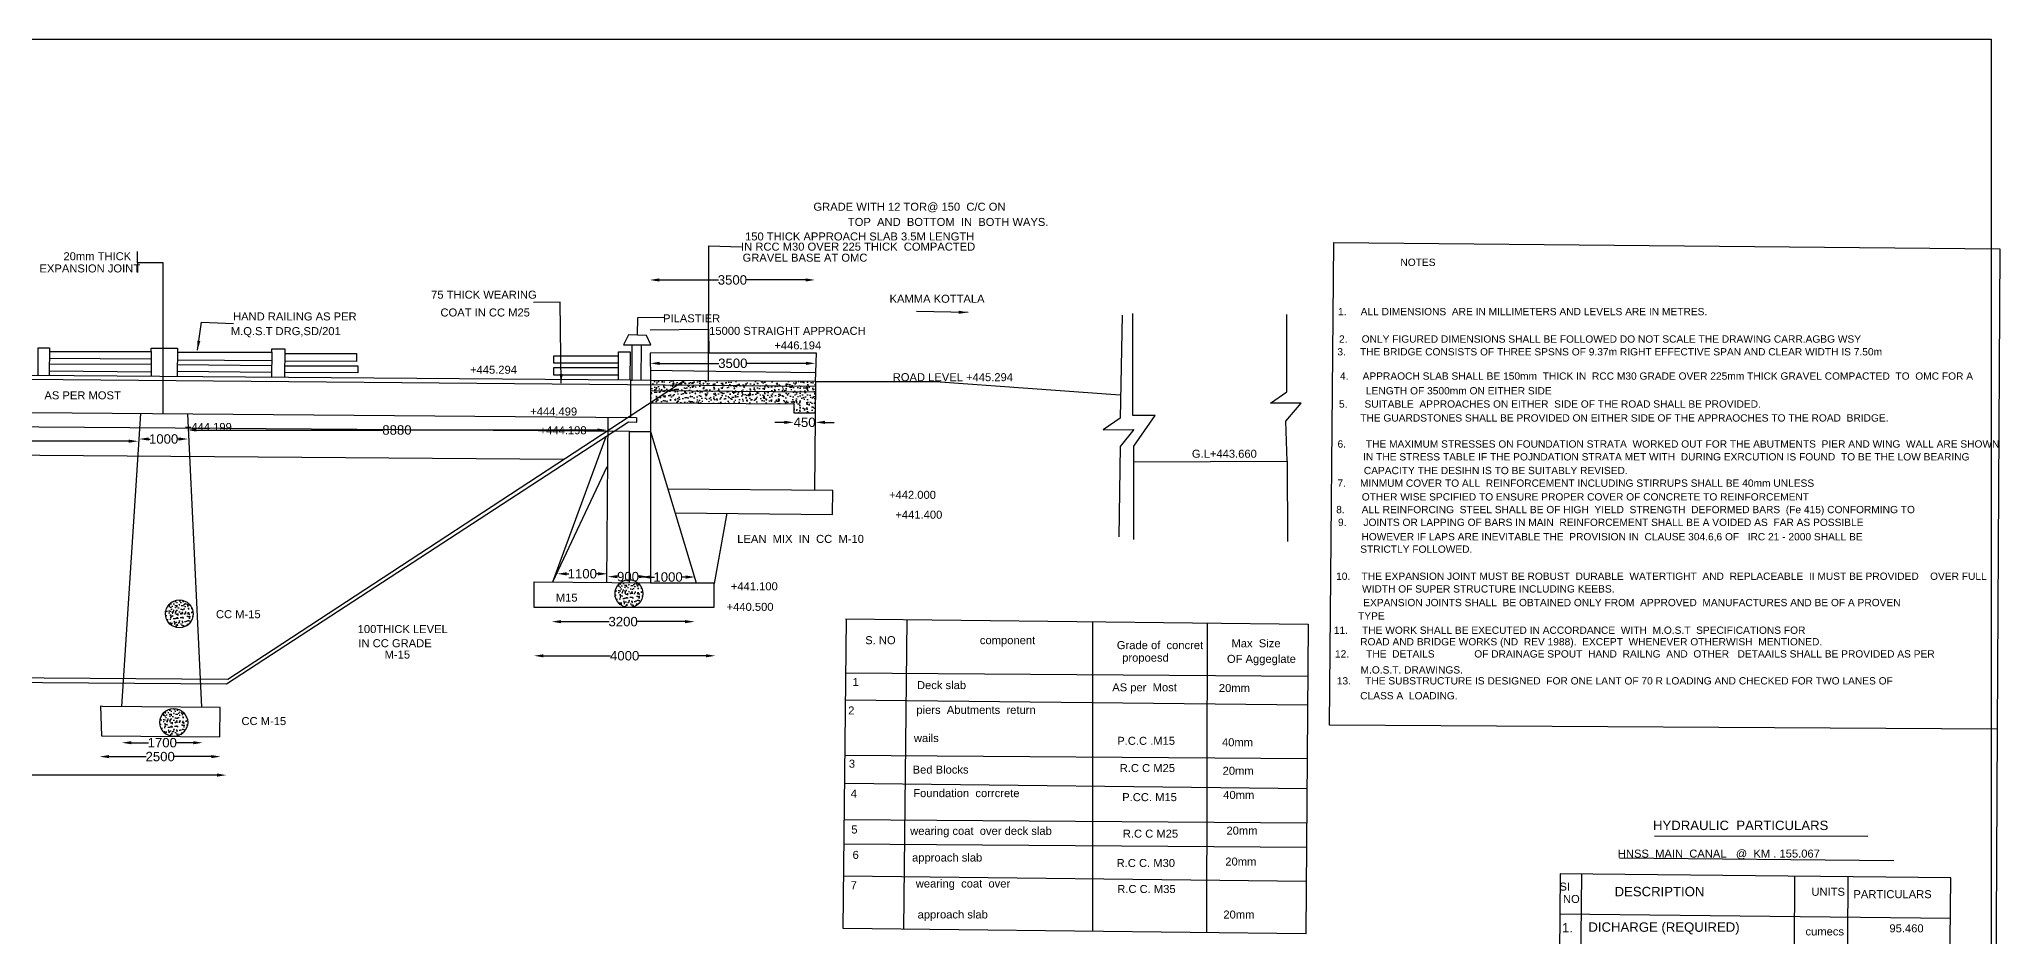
# Model space of a CAD drawing. Header units: inches. Extents: x 280570 to 358612, y -197835 to -151967.
# Drawn here: x 316958 to 358612, y -171036 to -151967 of the extents above; entities that cross this region are included whole.
import ezdxf

# ---------------------------------------------------------------- set-up
doc = ezdxf.new("R2010")
doc.units = ezdxf.units.IN
doc.header["$MEASUREMENT"] = 0
doc.layers.add('DRAWING', color=7, linetype='Continuous')
doc.styles.get("Standard").update_dxf_attribs({"font": 'arial.ttf'})
doc.dimstyles.new('ST100', dxfattribs={"dimtxt": 200, "dimasz": 200, "dimexe": 0, "dimexo": 300, "dimgap": 0.09, "dimtad": 0, "dimtih": 1, "dimtoh": 1, "dimdec": 0, "dimzin": 0, "dimdsep": 46, "dimtxsty": 'Standard', "dimcen": 0, "dimse1": 1, "dimse2": 1, "dimclrd": 2, "dimclrt": 2, "dimadec": 0, "dimazin": 0, "dimtfac": 1, "dimtdec": 0, "dimtofl": 0, "dimtmove": 0, "dimatfit": 3, "dimfxl": 2000, "dimtolj": 1, "dimtzin": 0, "dimarcsym": 0})
doc.dimstyles.get("Standard").update_dxf_attribs({"dimtxt": 0.18, "dimasz": 0.18, "dimexe": 0.18, "dimexo": 0.0625, "dimgap": 0.09, "dimtad": 0, "dimtih": 1, "dimtoh": 1, "dimdec": 4, "dimzin": 0, "dimdsep": 46, "dimtxsty": 'Standard', "dimcen": 0.09, "dimadec": 0, "dimazin": 0, "dimtfac": 1, "dimtdec": 4, "dimtofl": 0, "dimtmove": 0, "dimatfit": 3, "dimfxl": 1, "dimtolj": 1, "dimtzin": 0, "dimarcsym": 0})

# ---------------------------------------------------------------- blocks, each defined once
blk = doc.blocks.new('*D47')
at = {"layer": 'Defpoints', "color": 0, "transparency": 16777216}
for p in [(308244, -167513), (320934, -167513), (320934, -167601)]:
    blk.add_point(p, dxfattribs=at)
at = {"layer": 'DRAWING', "color": 2, "lineweight": -2, "transparency": 16777216}
for p, q in [((308444, -167601), (314223, -167601)), ((320734, -167601), (314956, -167601))]:
    blk.add_line(p, q, dxfattribs=at)
at = {"layer": 'DRAWING', "color": 2, "transparency": 16777216}
for points in [[(308444, -167567), (308444, -167634), (308244, -167601)], [(320734, -167567), (320734, -167634), (320934, -167601)]]:
    blk.add_solid(points, dxfattribs=at)
at = {"layer": 'DRAWING', "color": 2, "transparency": 16777216, "insert": (314589, -167601), "char_height": 200, "attachment_point": 5}
blk.add_mtext('\\A1;12700', dxfattribs=at)
blk = doc.blocks.new('*D48')
at = {"layer": 'Defpoints', "color": 0, "transparency": 16777216}
for p in [(318243, -167240), (320813, -167208), (320813, -167240)]:
    blk.add_point(p, dxfattribs=at)
at = {"layer": 'DRAWING', "color": 2, "lineweight": -2, "transparency": 16777216}
for p, q in [((318443, -167208), (319228, -167208)), ((320613, -167208), (319828, -167208))]:
    blk.add_line(p, q, dxfattribs=at)
at = {"layer": 'DRAWING', "color": 2, "transparency": 16777216}
for points in [[(318443, -167174), (318443, -167241), (318243, -167208)], [(320613, -167174), (320613, -167241), (320813, -167208)]]:
    blk.add_solid(points, dxfattribs=at)
at = {"layer": 'DRAWING', "color": 2, "transparency": 16777216, "insert": (319528, -167208), "char_height": 200, "attachment_point": 5}
blk.add_mtext('\\A1;2500', dxfattribs=at)
blk = doc.blocks.new('*D49')
at = {"layer": 'Defpoints', "color": 0, "transparency": 16777216}
for p in [(318713, -166924), (320430, -166913), (320430, -166924)]:
    blk.add_point(p, dxfattribs=at)
at = {"layer": 'DRAWING', "color": 2, "lineweight": -2, "transparency": 16777216}
for p, q in [((318913, -166913), (319283, -166913)), ((320230, -166913), (319861, -166913))]:
    blk.add_line(p, q, dxfattribs=at)
at = {"layer": 'DRAWING', "color": 2, "transparency": 16777216}
for points in [[(318913, -166880), (318913, -166946), (318713, -166913)], [(320230, -166880), (320230, -166946), (320430, -166913)]]:
    blk.add_solid(points, dxfattribs=at)
at = {"layer": 'DRAWING', "color": 2, "transparency": 16777216, "insert": (319572, -166913), "char_height": 200, "attachment_point": 5}
blk.add_mtext('\\A1;1700', dxfattribs=at)
blk = doc.blocks.new('*D54')
at = {"layer": 'Defpoints', "color": 0, "transparency": 16777216}
for p in [(319080, -160441), (320122, -160441), (320122, -160461)]:
    blk.add_point(p, dxfattribs=at)
at = {"layer": 'DRAWING', "color": 2, "lineweight": -2, "transparency": 16777216}
for p, q in [((319280, -160461), (319312, -160461)), ((319922, -160461), (319890, -160461))]:
    blk.add_line(p, q, dxfattribs=at)
at = {"layer": 'DRAWING', "color": 2, "transparency": 16777216}
for points in [[(319280, -160428), (319280, -160494), (319080, -160461)], [(319922, -160428), (319922, -160494), (320122, -160461)]]:
    blk.add_solid(points, dxfattribs=at)
at = {"layer": 'DRAWING', "color": 2, "transparency": 16777216, "insert": (319601, -160461), "char_height": 200, "attachment_point": 5}
blk.add_mtext('\\A1;1000', dxfattribs=at)
blk = doc.blocks.new('*D55')
at = {"layer": 'Defpoints', "color": 0, "transparency": 16777216}
for p in [(329931, -157066), (333439, -157066), (333439, -157082)]:
    blk.add_point(p, dxfattribs=at)
at = {"layer": 'DRAWING', "color": 2, "lineweight": -2, "transparency": 16777216}
for p, q in [((330131, -157082), (331387, -157082)), ((333239, -157082), (331983, -157082))]:
    blk.add_line(p, q, dxfattribs=at)
at = {"layer": 'DRAWING', "color": 2, "transparency": 16777216}
for points in [[(330131, -157048), (330131, -157115), (329931, -157082)], [(333239, -157048), (333239, -157115), (333439, -157082)]]:
    blk.add_solid(points, dxfattribs=at)
at = {"layer": 'DRAWING', "color": 2, "transparency": 16777216, "insert": (331685, -157082), "char_height": 200, "attachment_point": 5}
blk.add_mtext('\\A1;3500', dxfattribs=at)
blk = doc.blocks.new('*D56')
at = {"layer": 'Defpoints', "color": 0, "transparency": 16777216}
for p in [(327963, -163333), (329029, -163324), (329029, -163333)]:
    blk.add_point(p, dxfattribs=at)
at = {"layer": 'DRAWING', "color": 2, "lineweight": -2, "transparency": 16777216}
for p, q in [((328163, -163324), (328207, -163324)), ((328829, -163324), (328785, -163324))]:
    blk.add_line(p, q, dxfattribs=at)
at = {"layer": 'DRAWING', "color": 2, "transparency": 16777216}
for points in [[(328163, -163291), (328163, -163358), (327963, -163324)], [(328829, -163291), (328829, -163358), (329029, -163324)]]:
    blk.add_solid(points, dxfattribs=at)
at = {"layer": 'DRAWING', "color": 2, "transparency": 16777216, "insert": (328496, -163324), "char_height": 200, "attachment_point": 5}
blk.add_mtext('\\A1;1100', dxfattribs=at)
blk = doc.blocks.new('*D57')
at = {"layer": 'Defpoints', "color": 0, "transparency": 16777216}
for p in [(329037, -163316), (329897, -163316), (329897, -163385)]:
    blk.add_point(p, dxfattribs=at)
at = {"layer": 'DRAWING', "color": 2, "lineweight": -2, "transparency": 16777216}
for p, q in [((329237, -163385), (329246, -163385)), ((329697, -163385), (329688, -163385))]:
    blk.add_line(p, q, dxfattribs=at)
at = {"layer": 'DRAWING', "color": 2, "transparency": 16777216}
for points in [[(329237, -163351), (329237, -163418), (329037, -163385)], [(329697, -163351), (329697, -163418), (329897, -163385)]]:
    blk.add_solid(points, dxfattribs=at)
at = {"layer": 'DRAWING', "color": 2, "transparency": 16777216, "insert": (329467, -163385), "char_height": 200, "attachment_point": 5}
blk.add_mtext('\\A1;900', dxfattribs=at)
blk = doc.blocks.new('*D58')
at = {"layer": 'Defpoints', "color": 0, "transparency": 16777216}
for p in [(329742, -163393), (330894, -163393), (330894, -163393)]:
    blk.add_point(p, dxfattribs=at)
at = {"layer": 'DRAWING', "color": 2, "lineweight": -2, "transparency": 16777216}
for p, q in [((329942, -163393), (330029, -163393)), ((330694, -163393), (330607, -163393))]:
    blk.add_line(p, q, dxfattribs=at)
at = {"layer": 'DRAWING', "color": 2, "transparency": 16777216}
for points in [[(329942, -163360), (329942, -163427), (329742, -163393)], [(330694, -163360), (330694, -163427), (330894, -163393)]]:
    blk.add_solid(points, dxfattribs=at)
at = {"layer": 'DRAWING', "color": 2, "transparency": 16777216, "insert": (330318, -163393), "char_height": 200, "attachment_point": 5}
blk.add_mtext('\\A1;1000', dxfattribs=at)
blk = doc.blocks.new('*D59')
at = {"layer": 'Defpoints', "color": 0, "transparency": 16777216}
for p in [(327846, -164377), (330881, -164341), (330881, -164377)]:
    blk.add_point(p, dxfattribs=at)
at = {"layer": 'DRAWING', "color": 2, "lineweight": -2, "transparency": 16777216}
for p, q in [((328046, -164341), (329065, -164341)), ((330681, -164341), (329662, -164341))]:
    blk.add_line(p, q, dxfattribs=at)
at = {"layer": 'DRAWING', "color": 2, "transparency": 16777216}
for points in [[(328046, -164307), (328046, -164374), (327846, -164341)], [(330681, -164307), (330681, -164374), (330881, -164341)]]:
    blk.add_solid(points, dxfattribs=at)
at = {"layer": 'DRAWING', "color": 2, "transparency": 16777216, "insert": (329363, -164341), "char_height": 200, "attachment_point": 5}
blk.add_mtext('\\A1;3200', dxfattribs=at)
blk = doc.blocks.new('*D60')
at = {"layer": 'Defpoints', "color": 0, "transparency": 16777216}
for p in [(327471, -164758), (331322, -164758), (331322, -165066)]:
    blk.add_point(p, dxfattribs=at)
at = {"layer": 'DRAWING', "color": 2, "lineweight": -2, "transparency": 16777216}
for p, q in [((327671, -165066), (329094, -165066)), ((331122, -165066), (329699, -165066))]:
    blk.add_line(p, q, dxfattribs=at)
at = {"layer": 'DRAWING', "color": 2, "transparency": 16777216}
for points in [[(327671, -165033), (327671, -165099), (327471, -165066)], [(331122, -165033), (331122, -165099), (331322, -165066)]]:
    blk.add_solid(points, dxfattribs=at)
at = {"layer": 'DRAWING', "color": 2, "transparency": 16777216, "insert": (329396, -165066), "char_height": 200, "attachment_point": 5}
blk.add_mtext('\\A1;4000', dxfattribs=at)
blk = doc.blocks.new('*D61')
at = {"layer": 'Defpoints', "color": 0, "transparency": 16777216}
for p in [(310247, -160319), (319059, -160319), (319059, -160507)]:
    blk.add_point(p, dxfattribs=at)
at = {"layer": 'DRAWING', "color": 2, "lineweight": -2, "transparency": 16777216}
for p, q in [((310447, -160507), (314354, -160507)), ((318859, -160507), (314951, -160507))]:
    blk.add_line(p, q, dxfattribs=at)
at = {"layer": 'DRAWING', "color": 2, "transparency": 16777216}
for points in [[(310447, -160474), (310447, -160541), (310247, -160507)], [(318859, -160474), (318859, -160541), (319059, -160507)]]:
    blk.add_solid(points, dxfattribs=at)
at = {"layer": 'DRAWING', "color": 2, "transparency": 16777216, "insert": (314653, -160507), "char_height": 200, "attachment_point": 5}
blk.add_mtext('\\A1;8880', dxfattribs=at)
blk = doc.blocks.new('*D62')
at = {"layer": 'Defpoints', "color": 0, "transparency": 16777216}
for p in [(329016, -160270), (320099, -160448), (329016, -160448)]:
    blk.add_point(p, dxfattribs=at)
at = {"layer": 'DRAWING', "color": 2, "lineweight": -2, "transparency": 16777216}
for p, q in [((320299, -160270), (324259, -160270)), ((328816, -160270), (324856, -160270))]:
    blk.add_line(p, q, dxfattribs=at)
at = {"layer": 'DRAWING', "color": 2, "transparency": 16777216}
for points in [[(320299, -160236), (320299, -160303), (320099, -160270)], [(328816, -160236), (328816, -160303), (329016, -160270)]]:
    blk.add_solid(points, dxfattribs=at)
at = {"layer": 'DRAWING', "color": 2, "transparency": 16777216, "insert": (324558, -160270), "char_height": 200, "attachment_point": 5}
blk.add_mtext('\\A1;8880', dxfattribs=at)
blk = doc.blocks.new('*D71')
at = {"layer": 'Defpoints', "color": 0, "transparency": 16777216}
for p in [(332989, -159902), (333449, -159906), (333449, -160107)]:
    blk.add_point(p, dxfattribs=at)
at = {"layer": 'DRAWING', "color": 2, "lineweight": -2, "transparency": 16777216}
for p, q in [((332789, -160107), (332589, -160107)), ((333649, -160107), (333849, -160107))]:
    blk.add_line(p, q, dxfattribs=at)
at = {"layer": 'DRAWING', "color": 2, "transparency": 16777216}
for points in [[(332789, -160074), (332789, -160140), (332989, -160107)], [(333649, -160074), (333649, -160140), (333449, -160107)]]:
    blk.add_solid(points, dxfattribs=at)
at = {"layer": 'DRAWING', "color": 2, "transparency": 16777216, "insert": (333219, -160107), "char_height": 200, "attachment_point": 5}
blk.add_mtext('\\A1;450', dxfattribs=at)
blk = doc.blocks.new('*D72')
at = {"layer": 'Defpoints', "color": 0, "transparency": 16777216}
for p in [(329940, -158999), (333448, -158853), (333448, -159049)]:
    blk.add_point(p, dxfattribs=at)
at = {"layer": 'DRAWING', "color": 2, "lineweight": -2, "transparency": 16777216}
for p, q in [((330140, -158853), (331396, -158853)), ((333248, -158853), (331992, -158853))]:
    blk.add_line(p, q, dxfattribs=at)
at = {"layer": 'DRAWING', "color": 2, "transparency": 16777216}
for points in [[(330140, -158820), (330140, -158887), (329940, -158853)], [(333248, -158820), (333248, -158887), (333448, -158853)]]:
    blk.add_solid(points, dxfattribs=at)
at = {"layer": 'DRAWING', "color": 2, "transparency": 16777216, "insert": (331694, -158853), "char_height": 200, "attachment_point": 5}
blk.add_mtext('\\A1;3500', dxfattribs=at)

msp = doc.modelspace()

# ---------------------------------------------------------------- hatches: boundary and pattern name
at = {"layer": 'DRAWING'}
h = msp.add_hatch(dxfattribs=at)
h.set_pattern_fill('AR-CONC', color=256, scale=30, style=0)
h.set_pattern_definition([(50, (0, 0), (215.178055, -18.82564), [22.5, -247.5]), (355, (0, 0), (-41.6254, 225.65764), [18, -198]), (100.4514, (17.93, -1.57), (173.55281, 206.83186), [19.12206, -210.34263]), (46.1842, (0, 60), (320.17231, -49.6557), [33.75, -371.25]), (96.6356, (26.68, 55.86), (280.3988, 292.23536), [28.6831, -315.5139]), (351.1842, (0, 60), (280.39858, 292.23558), [27, -297]), (21, (30, 45), (179.072116, -120.78567), [22.5, -247.5]), (326, (30, 45), (72.9946, 217.54501), [18, -198]), (71.4514, (44.92, 34.93), (252.06679, 96.75915), [19.12206, -210.34263]), (37.5, (0, 0), (3.647957, 99.868156), [0, -195.6, 0, -201, 0, -198.75]), (7.5, (0, 0), (78.92086, 118.323514), [0, -114.6, 0, -191.1, 0, -75.75]), (327.5, (-66.9, 0), (160.14673, -6.766462), [0, -75, 0, -234, 0, -310.5]), (317.5, (-96.9, 0), (174.95585, 30.031495), [0, -97.5, 0, -155.4, 0, -220.5])])
h.paths.add_polyline_path([(330659.1, -159220.4), (329942, -159214.8), (329942, -159314), (330508.4, -159319)])
h.paths.add_polyline_path([(330508.4, -159319), (329942, -159314), (329942, -159432.5), (330330.4, -159435.5)])
h.paths.add_polyline_path([(330330.4, -159435.5), (329942, -159432.5), (329942, -159689.8)])
h.paths.add_polyline_path([(333452.3, -159460), (330330.4, -159435.5), (329942, -159689.8), (332990.9, -159712.7), (332989.5, -159902.5), (333448.8, -159905.9)])
h.paths.add_polyline_path([(333453.2, -159344.9), (330508.4, -159319), (330330.4, -159435.5), (333452.3, -159460)])
h.paths.add_polyline_path([(330659.1, -159220.4), (330508.4, -159319), (333453.2, -159344.9), (333454, -159242.2), (333445.3, -159242.2)])
h = msp.add_hatch(dxfattribs=at)
h.set_pattern_fill('AR-CONC', color=256, scale=25, style=0)
h.set_pattern_definition([(50, (32021.18, -3766.62), (179.315046, -15.688034), [18.75, -206.25]), (355, (32021.18, -3766.62), (-34.68783, 188.04803), [15, -165]), (100.4514, (32036.12, -3767.93), (144.627345, 172.359886), [15.93505, -175.28553]), (46.1842, (32021.18, -3716.62), (266.81026, -41.37975), [28.125, -309.375]), (96.6356, (32043.41, -3720.07), (233.66568, 243.52947), [23.90257, -262.92825]), (351.1842, (32021.18, -3716.62), (233.66549, 243.52965), [22.5, -247.5]), (21, (32046.18, -3729.12), (149.22676, -100.65472), [18.75, -206.25]), (326, (32046.18, -3729.12), (60.82883, 181.28751), [15, -165]), (71.4514, (32058.62, -3737.51), (210.05566, 80.63262), [15.93505, -175.28553]), (37.5, (32021.18, -3766.625), (3.039964, 83.223463), [0, -163, 0, -167.5, 0, -165.625]), (7.5, (32021.18, -3766.625), (65.767384, 98.602928), [0, -95.5, 0, -159.25, 0, -63.125]), (327.5, (31965.43, -3766.625), (133.455609, -5.638718), [0, -62.5, 0, -195, 0, -258.75]), (317.5, (31940.43, -3766.62), (145.796542, 25.026246), [0, -81.25, 0, -129.5, 0, -183.75])])
h.paths.add_polyline_path([(329191.1, -163745.5, 1), (329782.4, -163745.5, 1)])
h = msp.add_hatch(dxfattribs=at)
h.set_pattern_fill('AR-CONC', color=256, scale=25, style=0)
h.set_pattern_definition([(50, (22469.05, -4196.01), (179.315046, -15.688034), [18.75, -206.25]), (355, (22469.05, -4196.01), (-34.68783, 188.04803), [15, -165]), (100.4514, (22483.99, -4197.32), (144.627345, 172.359886), [15.93505, -175.28553]), (46.1842, (22469.05, -4146), (266.81026, -41.37975), [28.125, -309.375]), (96.6356, (22491.28, -4149.46), (233.66568, 243.52947), [23.90257, -262.92825]), (351.1842, (22469.05, -4146), (233.66549, 243.52965), [22.5, -247.5]), (21, (22494.05, -4158.51), (149.22676, -100.65472), [18.75, -206.25]), (326, (22494.05, -4158.51), (60.82883, 181.28751), [15, -165]), (71.4514, (22506.48, -4166.9), (210.05566, 80.63262), [15.93505, -175.28553]), (37.5, (22469.05, -4196.01), (3.039964, 83.223463), [0, -163, 0, -167.5, 0, -165.625]), (7.5, (22469.05, -4196.01), (65.767384, 98.602928), [0, -95.5, 0, -159.25, 0, -63.125]), (327.5, (22413.3, -4196.01), (133.455609, -5.638718), [0, -62.5, 0, -195, 0, -258.75]), (317.5, (22388.3, -4196.01), (145.796542, 25.026246), [0, -81.25, 0, -129.5, 0, -183.75])])
h.paths.add_polyline_path([(319639, -164174.9, 1), (320230.3, -164174.9, 1)])
h = msp.add_hatch(dxfattribs=at)
h.set_pattern_fill('AR-CONC', color=256, scale=25, style=0)
h.set_pattern_definition([(50, (22350.97, -6503.76), (179.315046, -15.688034), [18.75, -206.25]), (355, (22350.97, -6503.76), (-34.68783, 188.04803), [15, -165]), (100.4514, (22365.91, -6505.06), (144.627345, 172.359886), [15.93505, -175.28553]), (46.1842, (22350.97, -6453.76), (266.81026, -41.37975), [28.125, -309.375]), (96.6356, (22373.2, -6457.2), (233.66568, 243.52947), [23.90257, -262.92825]), (351.1842, (22350.97, -6453.76), (233.66549, 243.52965), [22.5, -247.5]), (21, (22375.97, -6466.26), (149.22676, -100.65472), [18.75, -206.25]), (326, (22375.97, -6466.26), (60.82883, 181.28751), [15, -165]), (71.4514, (22388.4, -6474.64), (210.05566, 80.63262), [15.93505, -175.28553]), (37.5, (22350.97, -6503.756), (3.039964, 83.223463), [0, -163, 0, -167.5, 0, -165.625]), (7.5, (22350.97, -6503.76), (65.767384, 98.602928), [0, -95.5, 0, -159.25, 0, -63.125]), (327.5, (22295.22, -6503.756), (133.455609, -5.638718), [0, -62.5, 0, -195, 0, -258.75]), (317.5, (22270.22, -6503.76), (145.796542, 25.026246), [0, -81.25, 0, -129.5, 0, -183.75])])
h.paths.add_polyline_path([(319520.9, -166482.6, 1), (320112.2, -166482.6, 1)])

# ---------------------------------------------------------------- linework, layer by layer
msp.add_lwpolyline([(358426.2, -197834.8), (280569.9, -197834.8), (280569.9, -151967.3), (358426.2, -151967.3)], close=True, dxfattribs=at)
for points in [[(319044.3, -156714.5), (319044.3, -156478.6)], [(358553.7, -166625.4), (344368, -166541.8), (344466.3, -156283.1), (358611.6, -156418.7), (358553.7, -166625.4), (358439.5, -188691.9)], [(319591.4, -159920.5), (319591.4, -156714.5), (319044.3, -156714.5), (319044.3, -156926)], [(339966.2, -157831.8), (339922.4, -160018.8), (339563.6, -160268), (340216, -160261.4), (339922.4, -160619), (339895.8, -162540.9)], [(340214.7, -162598.4), (340216, -160614.6), (340669.1, -159963.5), (340189.4, -159963.5), (340189.4, -157794.7)], [(343472.5, -160929.6), (343443.2, -160080.3), (343771.4, -159696.6), (343115.1, -159696.6), (343465.8, -159459.6), (343464.5, -157814.6)], [(329525.9, -160001.3), (329528.5, -159209.9), (293140.1, -158924.2), (289358.8, -159082), (289380.1, -158033.9), (294612.2, -158072.6)], [(329528.5, -159209.9), (329557.8, -159209.9), (329557.8, -158461.3), (329949.7, -158461.3), (329863.3, -158260.9), (329475.4, -158249.3), (329369.1, -158461.3), (329557.8, -158461.3)], [(329936.4, -158140.2), (331177.3, -158128.6), (331182, -158627.9), (329936.6, -158639.6), (329942, -159214.8), (329557.8, -159209.9)], [(329669.4, -158255.1), (329677.7, -157879.7), (330231.1, -157873.2)], [(316931.9, -159111), (316931.9, -158526.1), (317173.6, -158526.1), (317169, -159112.9)], [(317173, -158600), (319338, -158600), (319333.8, -159129.9)], [(319333.8, -158600), (319333.8, -158530), (319894.6, -158530), (319889.9, -159134.2)], [(319894, -158615.9), (321896.9, -158615.9), (321892.7, -159150)], [(321896.9, -158615.9), (321896.9, -158545.5), (322173.2, -158545.5), (322168.5, -159152.1)], [(322172.5, -158644), (323701.2, -158644), (323701.2, -158816.2), (322171.2, -158804.2)], [(329268, -159207.9), (329268, -158610.3), (329513.9, -158610.3), (329509.2, -159209.8)], [(329749.9, -159212.3), (329753.7, -158461.3)], [(331182, -158627.9), (333462.6, -158627.9), (333448, -159048.8)], [(333453.2, -159344.9), (295881.1, -159013.9)], [(298664.3, -158967.6), (308273.1, -165473.7), (320965.5, -165565.6), (330659.1, -159220.4)], [(319334.5, -159037.6), (317169.7, -159020.6)], [(317170.9, -158869.9), (319335.9, -158864.9)], [(319336.6, -158767.1), (317171.9, -158750.1)], [(321893.5, -159045.5), (319890.7, -159029.8)], [(319891.9, -158880.5), (321894.7, -158896.2)], [(321895.4, -158799.7), (319892.7, -158783.9)], [(322170.4, -158905.5), (323726.4, -158905.5), (323726.4, -159056.5), (322169.3, -159044.3)], [(329268, -158948), (327882.4, -158948), (327882.4, -159095.8), (329268, -159095.8)], [(329268, -158702.2), (327883.7, -158702.2), (327883.7, -158842.8), (329268, -158842.8)], [(329940, -158998.9), (331335.5, -159019.4), (333448, -159048.8), (333445.3, -159242.2), (329942, -159214.8)], [(329942, -159214.8), (329942, -163514.2), (331292.9, -163514.2), (331292.9, -164039.1), (327473.1, -164039.1), (327473.1, -163492.1), (329942, -163514.2)], [(329942, -159432.5), (333452.3, -159460)], [(333435.9, -161551.1), (333454, -159242.2)], [(333445.3, -159242.2), (335997.6, -159242.2), (339926.4, -159525.5)], [(299667.6, -159758.6), (329641.5, -160002.2)], [(299667.6, -159758.6), (299667.6, -159866), (299857.6, -159866), (308218.7, -165567.3), (320935, -165662), (329480.7, -160097.5), (329652.1, -160106.3), (329652.9, -160002.3)], [(329495.5, -160304.5), (309220.5, -160152.3), (309222.8, -159836.3)], [(318710.8, -166144.3), (319116.3, -159916.7)], [(320106.2, -159924.7), (320407.4, -166159.6)], [(329942, -159689.8), (332990.9, -159712.7), (332989.5, -159902.5), (333448.8, -159905.9)], [(329017, -163505.9), (329045.5, -159997.4)], [(329495.5, -163510.2), (329495.5, -160304.5), (329942, -160304.5)], [(329942, -160304.5), (330916.9, -163514.2)], [(328096, -160898.1), (301208.9, -160690.5)], [(327870.4, -163492.8), (329002.4, -160408.9)], [(327870.4, -163492.8), (329027.4, -161044.1)], [(340215.8, -160946.8), (343472.5, -160929.6), (343481.5, -162635.4)], [(330466.8, -162032.2), (333814.7, -162061.4), (333819.1, -161554.4), (330312.4, -161523.8)], [(331563.9, -162039), (331298.9, -163530)], [(334088.4, -164280), (343918.9, -164391.8), (343871.1, -170976.2), (334035.2, -170857.2), (334110.1, -164280.2)], [(335324, -170872.8), (335398.9, -164294.9)], [(339332.6, -164339.6), (339333.8, -170921.3)], [(341763.3, -170950.7), (341777.3, -164367.5)], [(334097, -165426.3), (343910.9, -165497.6)], [(318283, -166764.9), (320798.1, -166787.6), (320803.7, -166163.2), (318305.6, -166140.7), (318305.6, -166140.7), (318260.4, -166137), (318283, -166764.9)], [(343906.3, -166118), (334090.4, -166006.3)], [(334077.1, -167174.2), (343898.2, -167245.5)], [(343893.4, -167893.5), (334070.2, -167781.7)], [(334061.5, -168543.6), (343888.2, -168615)], [(334055.6, -169062.3), (343884.4, -169133.7)], [(355810.1, -168905.4), (351276.8, -168898.3)], [(350528.8, -169356.7), (356362.8, -169414.8)], [(343879.1, -169861.8), (334047.8, -169749.9)], [(349144.4, -179040.1), (357472.2, -179109.8), (357571.9, -169785.3), (349270.4, -169696.5), (349192.1, -179040.5)], [(349633.4, -179044.2), (349733.3, -169701.5)], [(354247.7, -169749.7), (354210.5, -179082.5)], [(355344, -179092), (355389.6, -169761.9)], [(349263.3, -170549.8), (357562.7, -170638.5)]]:
    msp.add_lwpolyline(points, dxfattribs=at)
for centre in [(329486.8, -163745.5), (319934.6, -164174.9), (319816.6, -166482.6)]:
    msp.add_circle(centre, 295.6, dxfattribs=at)

# ---------------------------------------------------------------- texts
msp.add_text(' 75 THK W.C IN M-30   ', height=0.0359, dxfattribs=at).set_placement((328780.5, -154986.4))
at = {"layer": 'DRAWING', "color": 2}
for s, height, p in [(' GRADE WITH 12 TOR@ 150  C/C ON', 170, (333340.6, -155611)), (' TOP  AND  BOTTOM  IN  BOTH WAYS.', 170, (334072.5, -155934)), (' 150 THICK APPROACH SLAB 3.5M LENGTH', 170, (331887.9, -156242.2)), ('  20mm THICK', 170, (317341.3, -156662.8)), (' IN RCC M30 OVER 225 THICK  COMPACTED', 170, (331803.6, -156458.6)), (' GRAVEL BASE AT OMC', 170, (331835.5, -156693.2)), (' EXPANSION JOINT', 170, (316897.9, -156922)), (' NOTES', 155, (345817.7, -156784)), (' 75 THICK WEARING', 170, (325218, -157479.2)), (' KAMMA KOTTALA', 170, (334957.6, -157565.9)), (' HAND RAILING AS PER ', 170, (321009.9, -157941.8)), ('  COAT IN CC M25', 170, (325350.6, -157857.6)), (' PILASTIER', 170, (330145.5, -157982.3)), ('  1.     ALL DIMENSIONS  ARE IN MILLIMETERS AND LEVELS ARE IN METRES.', 155, (344431.6, -157831.6)), (' M.Q.S.T DRG,SD/201', 170, (320962.6, -158253.9)), (' 15000 STRAIGHT APPROACH', 170, (331125.1, -158248.1)), ('  2.     ONLY FIGURED DIMENSIONS SHALL BE FOLLOWED DO NOT SCALE THE DRAWING CARR.AGBG WSY', 155, (344452.1, -158413.6)), (' +446.194', 170, (332509.2, -158556.5)), (' 3.     THE BRIDGE CONSISTS OF THREE SPSNS OF 9.37m RIGHT EFFECTIVE SPAN AND CLEAR WIDTH IS 7.50m ', 155, (344477.6, -158685.1)), (' +445.294', 170, (326044.9, -159074)), (' ROAD LEVEL +445.294', 170, (335025.7, -159231.9)), ('  4.     APPRAOCH SLAB SHALL BE 150mm  THICK IN  RCC M30 GRADE OVER 225mm THICK GRAVEL COMPACTED  TO  OMC FOR A', 155, (344472.5, -159200.7)), (' AS PER MOST', 170, (317002.1, -159617.2)), ('  LENGTH OF 3500mm ON EITHER SIDE', 155, (345024.6, -159513.5)), (' +444.499', 170, (327323.3, -159961)), ('  5.      SUITABLE  APPROACHES ON EITHER  SIDE OF THE ROAD SHALL BE PROVIDED.', 155, (344452, -159794.3)), (' THE GUARDSTONES SHALL BE PROVIDED ON EITHER SIDE OF THE APPRAOCHES TO THE ROAD  BRIDGE.', 155, (344963.2, -160090.4)), (' +444.199', 170, (319986.3, -160289.7)), (' +444.198', 170, (327524.2, -160359.4)), (' G.L+443.660', 170, (341381, -160858.5)), ('  6.       THE MAXIMUM STRESSES ON FOUNDATION STRATA  WORKED OUT FOR THE ABUTMENTS  PIER AND WING  WALL ARE SHOWN', 155, (344421.3, -160643.6)), (' IN THE STRESS TABLE IF THE POJNDATION STRATA MET WITH  DURING EXRCUTION IS FOUND  TO BE THE LOW BEARING', 155, (345024.5, -160916.3)), (' CAPACITY THE DESIHN IS TO BE SUITABLY REVISED.', 155, (345039.8, -161207.3)), (' +442.000', 170, (334946.1, -161731.5)), ('  7.     MINMUM COVER TO ALL  REINFORCEMENT INCLUDING STIRRUPS SHALL BE 40mm UNLESS', 155, (344417.8, -161475.5)), ('  OTHER WISE SPCIFIED TO ENSURE PROPER COVER OF CONCRETE TO REINFORCEMENT', 155, (344936, -161766.8)), (' +441.400', 170, (335081.6, -162152.6)), (' 8.      ALL REINFORCING  STEEL SHALL BE OF HIGH  YIELD  STRENGTH  DEFORMED BARS  (Fe 415) CONFORMING TO', 155, (344453.2, -162037)), ('  9.      JOINTS OR LAPPING OF BARS IN MAIN  REINFORCEMENT SHALL BE A VOIDED AS  FAR AS POSSIBLE', 155, (344430.4, -162308.2)), (' LEAN  MIX  IN  CC  M-10', 170, (331721.4, -162667.4)), (' STRICTLY FOLLOWED.', 155, (344963.9, -162877.5)), (' HOWEVER IF LAPS ARE INEVITABLE THE  PROVISION IN  CLAUSE 304.6,6 OF   IRC 21 - 2000 SHALL BE', 155, (344989.1, -162613.7)), (' +441.100', 170, (331585.9, -163675)), (' 10.    THE EXPANSION JOINT MUST BE ROBUST  DURABLE  WATERTIGHT  AND  REPLACEABLE  II MUST BE PROVIDED    OVER FULL', 155, (344450.6, -163453.2)), (' WIDTH OF SUPER STRUCTURE INCLUDING KEEBS.', 155, (345001.6, -163722.1)), (' CC M-15', 170, (320646.4, -164267.2)), (' M15', 170, (327866.6, -163915.6)), (' +440.500', 170, (331495.5, -164111.1)), (' EXPANSION JOINTS SHALL  BE OBTAINED ONLY FROM  APPROVED  MANUFACTURES AND BE OF A PROVEN', 155, (345027.4, -164012.5)), (' 100THICK LEVEL', 170, (323657.9, -164583)), (' 11.     THE WORK SHALL BE EXECUTED IN ACCORDANCE  WITH  M.O.S.T  SPECIFICATIONS FOR', 155, (344400.7, -164599.7)), (' TYPE', 155, (344917.6, -164296.4)), (' IN CC GRADE', 170, (323673, -164883.8)), (' S. NO', 170, (334441, -164819.3)), (' component', 170, (336876.7, -164819.3)), (' Grade of  concret', 170, (339786.4, -164924.5)), (' Max  Size', 170, (342222.1, -164885.1)), (' 12.      THE  DETAILS              OF DRAINAGE SPOUT  HAND  RAILNG  AND  OTHER   DETAAILS SHALL BE PROVIDED AS PER', 155, (344426.5, -165103)), (' ROAD AND BRIDGE WORKS (ND  REV 1988).  EXCEPT  WHENEVER OTHERWISH  MENTIONED.', 155, (344962.8, -164844.9)), (' M-15', 170, (324230.1, -165124.4)), (' propoesd', 170, (339900.3, -165190.1)), (' OF Aggeglate', 170, (342125.4, -165216.4)), (' M.O.S.T. DRAWINGS.', 155, (344969.5, -165442.9)), (' 1', 170, (334171.6, -165708)), (' Deck slab', 170, (335540.8, -165773.8)), (' AS per  Most', 170, (339689.7, -165821.3)), (' 20mm', 170, (341954.2, -165834.4)), (' 13.     THE SUBSTRUCTURE IS DESIGNED  FOR ONE LANT OF 70 R LOADING AND CHECKED FOR TWO LANES OF', 155, (344465.6, -165675.2)), ('2', 170, (334145.2, -166312.9)), (' piers  Abutments  return', 170, (335527.7, -166299.7)), (' CLASS A  LOADING.', 155, (344963.1, -165991.4)), (' CC M-15', 170, (321188.5, -166538)), (' wails', 170, (335475.1, -166898.6)), (' P.C.C .M15', 170, (339795.5, -166957.5)), (' 40mm', 170, (342020.4, -166988.9)), (' 3', 170, (334092.6, -167443.7)), (' Bed Blocks', 170, (335448.8, -167569.3)), (' R.C C M25', 170, (339848.1, -167536.1)), (' 20mm', 170, (342033.6, -167593.8)), (' 4', 170, (334132.3, -168078.6)), (' Foundation  corrcrete', 170, (335461.9, -168068.9)), (' P.CC. M15', 170, (339900.8, -168154.1)), (' 40mm', 170, (342046.7, -168106.6)), (' 5', 170, (334145.4, -168841.3)), (' wearing coat  over deck slab', 170, (335396.1, -168871)), (' 20mm', 170, (342115.7, -168864.8)), (' R.C C M25', 170, (339914, -168929.9)), (' 6', 170, (334171.8, -169380.4)), ('   approach slab', 170, (335303.9, -169436.5)), (' R.C C. M30', 170, (339782.2, -169553)), (' 20mm', 170, (342091, -169522.3)), ('  HNSS  MAIN  CANAL   @  KM . 155.067', 170, (350365.2, -169353.4)), (' 7', 170, (334132.3, -170024.8)), (' wearing  coat  over', 170, (335514.6, -169988.8)), (' R.C C. M35', 170, (339795.4, -170105.3)), (' SI', 170, (349189.4, -170053.7)), (' NO', 170, (349265.2, -170316.9)), (' UNITS', 170, (354543.9, -170164.3)), (' PARTICULARS', 170, (355436, -170215.2)), (' approach slab', 170, (335554.1, -170646.2)), (' 20mm', 170, (342049.7, -170648.6)), (' 95.460', 170, (356200.6, -170940.6)), (' cumecs', 170, (354417.7, -171007))]:
    msp.add_text(s, height=height, dxfattribs=at).set_placement(p)
at = {"layer": 'DRAWING', "color": 7}
for s, p in [('  HYDRAULIC  PARTICULARS   ', (351088.5, -168768.6)), ('        DESCRIPTION', (349806.4, -170174.5)), ('   1.', (349077.7, -170944.4)), ('    DICHARGE (REQUIRED)', (349560.7, -170929.4))]:
    msp.add_text(s, height=200, dxfattribs=at).set_placement(p)
at = {"layer": 'DRAWING', "insert": (331877.5, -156377.2), "char_height": 0.0359, "width": 562.695, "attachment_point": 1}
msp.add_mtext('\\A1;PL', dxfattribs=at)

# ---------------------------------------------------------------- dimensions: what is measured, and where the dimension line sits
at = {"layer": 'DRAWING'}
for base, p1, p2, text, picture, middle in [((333438.8, -157081.5), (329931.4, -157065.7), (333438.8, -157065.7), '3500', '*D55', (331685.1, -157081.5)), ((333448, -158853.2), (329940, -158998.9), (333448, -159048.8), '3500', '*D72', (331694, -158853.2)), ((333448.8, -160106.9), (332989.5, -159902.5), (333448.8, -159906.1), '450', '*D71', (333219.2, -160106.9)), ((319058.9, -160507.4), (310247.1, -160318.7), (319058.9, -160318.7), '8880', '*D61', (314653, -160507.4)), ((320121.7, -160460.9), (319079.7, -160440.7), (320121.7, -160440.7), '1000', '*D54', (319600.7, -160460.9)), ((329016.3, -160269.8), (320099.4, -160447.9), (329016.3, -160447.9), '8880', '*D62', (324557.9, -160269.8)), ((329028.7, -163324.5), (327962.6, -163333.1), (329028.7, -163333.1), '1100', '*D56', (328495.7, -163324.5)), ((329897, -163384.6), (329037.3, -163315.9), (329897, -163315.9), '900', '*D57', (329467.2, -163384.6)), ((330894.3, -163393.2), (329742.3, -163393.2), (330894.3, -163393.2), '1000', '*D58', (330318.3, -163393.2)), ((330880.9, -164340.6), (327845.8, -164376.8), (330880.9, -164376.8), '3200', '*D59', (329363.3, -164340.6)), ((331322, -165065.9), (327470.7, -164757.9), (331322, -164757.9), '4000', '*D60', (329396.4, -165065.9)), ((320430.1, -166912.9), (318713.4, -166923.8), (320430.1, -166923.8), '1700', '*D49', (319571.7, -166912.9)), ((320812.7, -167207.7), (318243.3, -167240.5), (320812.7, -167240.5), '2500', '*D48', (319528, -167207.7)), ((320934, -167600.8), (308244.4, -167513.1), (320934, -167513.1), '12700', '*D47', (314589.2, -167600.8))]:
    dim = msp.add_linear_dim(base=base, p1=p1, p2=p2, text=text, dimstyle='ST100', dxfattribs=at)
    dim.commit()
    dim.dimension.update_dxf_attribs({"geometry": picture, "text_midpoint": middle})

# ---------------------------------------------------------------- leaders
at = {"layer": 'DRAWING', "annotation_type": 0, "has_hookline": 1, "hookline_direction": 0, "text_width": 0.0557}
msp.add_leader([(331176, -159235.4), (331185.3, -156359.5), (331877.4, -156377.3)], dimstyle='Standard', override={"dimgap": 0.09, "dimtad": 0}, dxfattribs=at)
at = {"layer": 'DRAWING'}
for points in [[(328047.5, -159277.7), (328027.9, -157555.2), (327455.8, -157561.7)], [(336692.5, -157771.7), (335596.9, -157751.1)], [(320321.2, -158571.5), (320404.8, -157977.5), (321083.1, -158010)]]:
    msp.add_leader(points, dimstyle='ST100', override={"dimgap": 0.09, "dimtad": 0}, dxfattribs=at)

doc.saveas('drawing.dxf')
